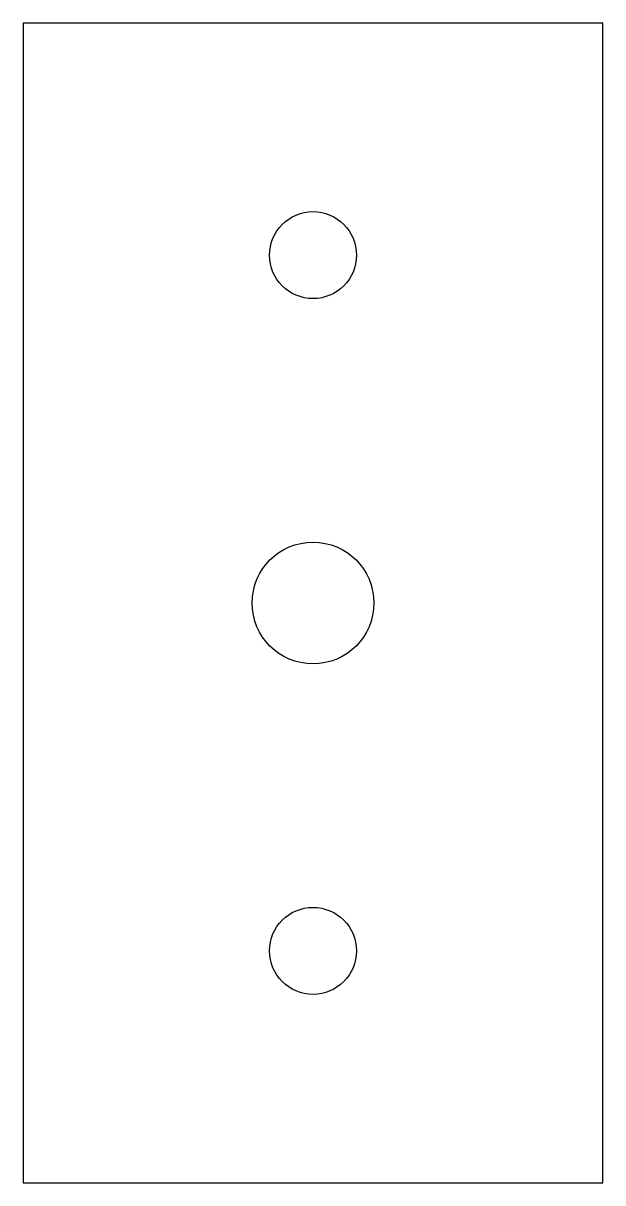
# Model space of a CAD drawing. Header units: millimetres. Extents: x 298 to 318, y 260 to 300.
import ezdxf

# ---------------------------------------------------------------- set-up
doc = ezdxf.new("R2010")
doc.units = ezdxf.units.MM
doc.layers.get('0').update_dxf_attribs({"linetype": 'CONTINUOUS'})

msp = doc.modelspace()

# ---------------------------------------------------------------- linework, layer by layer
msp.add_lwpolyline([(298, 300), (298, 260), (318, 260), (318, 300)], close=True)
for centre, radius in [((308, 292), 1.5), ((308, 280), 2.1), ((308, 268), 1.5)]:
    msp.add_circle(centre, radius)

doc.saveas('drawing.dxf')
